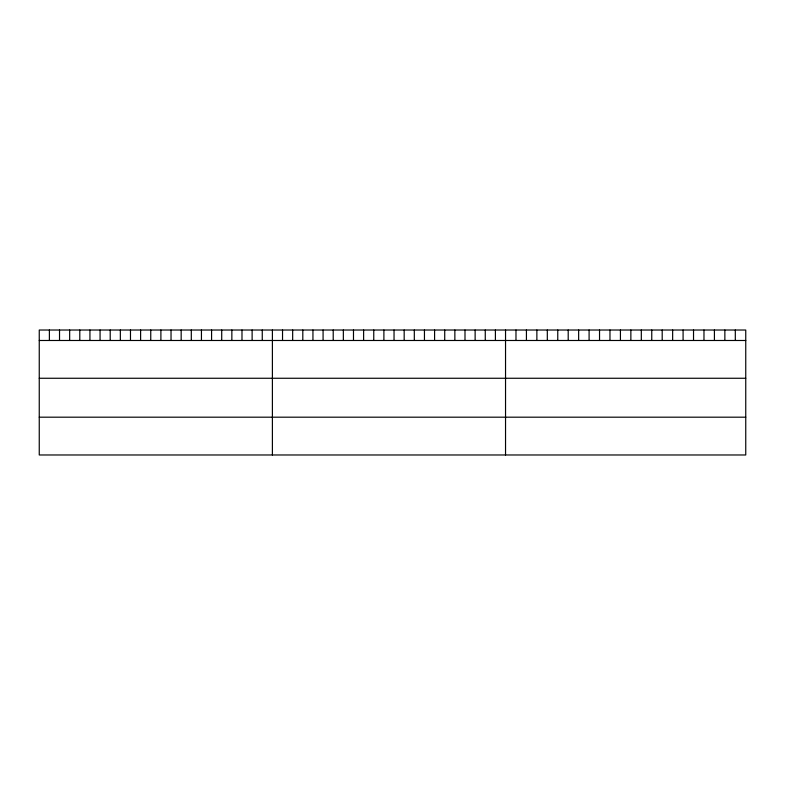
<?xml version="1.0" encoding="UTF-8"?>
<svg xmlns="http://www.w3.org/2000/svg" width="785" height="785" viewBox="0 0 785 785"><rect width="100%" height="100%" fill="white"/><g stroke="black" fill="none" stroke-linecap="round" stroke-linejoin="round"><path stroke-width="1.18" d="M745.75 340.484L745.75 454.976L39.25 454.976L39.25 330.024L745.75 330.024L745.75 340.484L39.25 340.484M39.25 378.262L745.75 378.262M39.25 417.188L745.75 417.188M735.309 330.024L735.309 340.484M724.859 330.024L724.859 340.484M714.419 330.024L714.419 340.484M703.978 330.024L703.978 340.484M693.528 330.024L693.528 340.484M683.087 330.024L683.087 340.484M672.647 330.024L672.647 340.484M662.197 330.024L662.197 340.484M651.756 330.024L651.756 340.484M641.316 330.024L641.316 340.484M630.865 330.024L630.865 340.484M620.425 330.024L620.425 340.484M609.974 330.024L609.974 340.484M599.534 330.024L599.534 340.484M589.093 330.024L589.093 340.484M578.643 330.024L578.643 340.484M568.203 330.024L568.203 340.484M557.762 330.024L557.762 340.484M547.312 330.024L547.312 340.484M536.871 330.024L536.871 340.484M526.431 330.024L526.431 340.484M515.981 330.024L515.981 340.484M505.54 330.024L505.54 454.976M495.404 330.024L495.404 340.484M485.267 330.024L485.267 340.484M475.131 330.024L475.131 340.484M464.995 330.024L464.995 340.484M454.858 330.024L454.858 340.484M444.722 330.024L444.722 340.484M434.586 330.024L434.586 340.484M424.45 330.024L424.45 340.484M414.313 330.024L414.313 340.484M404.177 330.024L404.177 340.484M394.041 330.024L394.041 340.484M383.894 330.024L383.894 340.484M373.758 330.024L373.758 340.484M363.622 330.024L363.622 340.484M353.486 330.024L353.486 340.484M343.349 330.024L343.349 340.484M333.213 330.024L333.213 340.484M323.077 330.024L323.077 340.484M312.94 330.024L312.94 340.484M302.804 330.024L302.804 340.484M292.668 330.024L292.668 340.484M282.531 330.024L282.531 340.484M272.395 330.024L272.395 454.976M262.259 330.024L262.259 340.484M252.122 330.024L252.122 340.484M241.986 330.024L241.986 340.484M231.85 330.024L231.85 340.484M221.713 330.024L221.713 340.484M211.577 330.024L211.577 340.484M201.441 330.024L201.441 340.484M191.304 330.024L191.304 340.484M181.168 330.024L181.168 340.484M171.032 330.024L171.032 340.484M160.896 330.024L160.896 340.484M150.749 330.024L150.749 340.484M140.613 330.024L140.613 340.484M130.477 330.024L130.477 340.484M120.34 330.024L120.34 340.484M110.204 330.024L110.204 340.484M100.068 330.024L100.068 340.484M89.932 330.024L89.932 340.484M79.795 330.024L79.795 340.484M69.659 330.024L69.659 340.484M59.523 330.024L59.523 340.484M49.386 330.024L49.386 340.484"/></g></svg>
